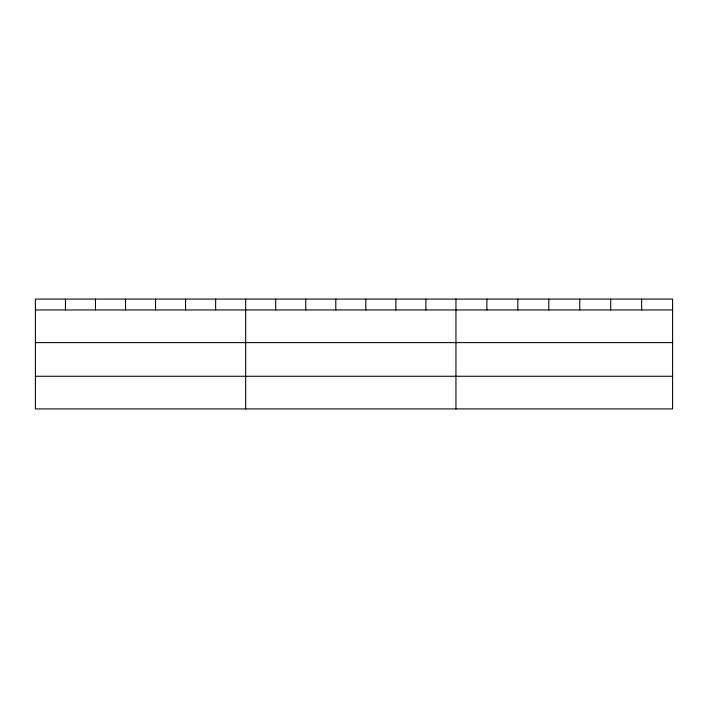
<?xml version="1.0" encoding="UTF-8"?>
<svg xmlns="http://www.w3.org/2000/svg" width="708" height="708" viewBox="0 0 708 708"><rect width="100%" height="100%" fill="white"/><g stroke="black" fill="none" stroke-linecap="round" stroke-linejoin="round"><path stroke-width="1.06" d="M672.6 342.619L672.6 299.077L35.4 299.077L35.4 408.923L672.6 408.923L672.6 342.619L35.4 342.619M35.4 309.954L672.6 309.954M35.4 376.267L672.6 376.267M641.652 299.077L641.652 309.954M610.703 299.077L610.703 309.954M579.755 299.077L579.755 309.954M548.797 299.077L548.797 309.954M517.849 299.077L517.849 309.954M486.9 299.077L486.9 309.954M455.952 299.077L455.952 408.923M425.915 299.077L425.915 309.954M395.869 299.077L395.869 309.954M365.832 299.077L365.832 309.954M335.796 299.077L335.796 309.954M305.759 299.077L305.759 309.954M275.713 299.077L275.713 309.954M245.676 299.077L245.676 408.923M215.639 299.077L215.639 309.954M185.593 299.077L185.593 309.954M155.556 299.077L155.556 309.954M125.52 299.077L125.52 309.954M95.483 299.077L95.483 309.954M65.437 299.077L65.437 309.954"/></g></svg>
